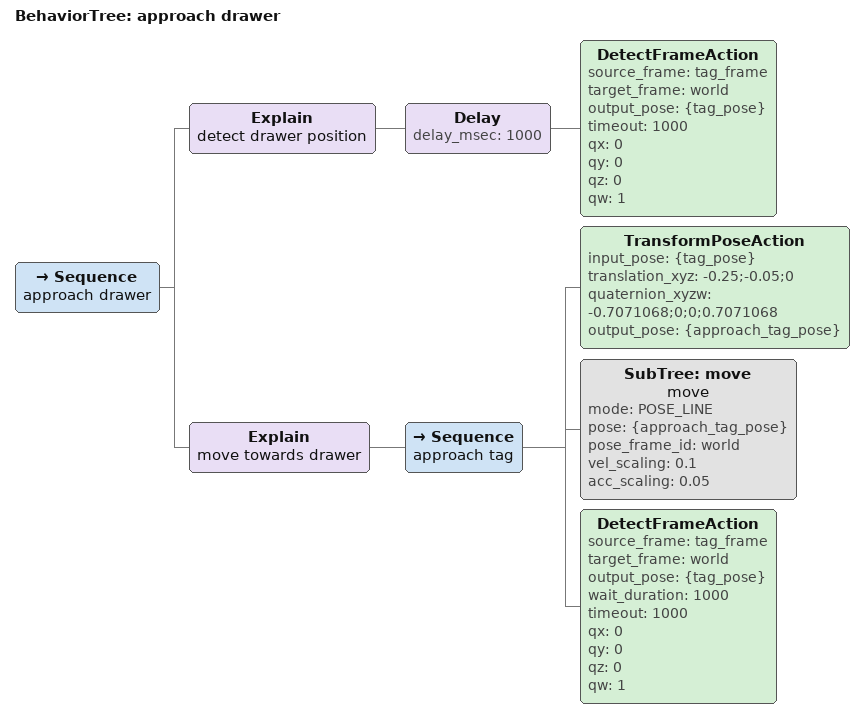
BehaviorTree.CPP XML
<root>
<!--
    outputs:
      - tag_pose
  -->
    <BehaviorTree ID="approach drawer">
        <Sequence name="approach drawer">

            <!-- detect tag pose -->
            <Explain name="detect drawer position">
                <Delay delay_msec="1000">
                    <DetectFrameAction
                        source_frame="tag_frame"
                        target_frame="world"
                        output_pose="{tag_pose}"
                        timeout="1000"
                        qx="0"
                        qy="0"
                        qz="0"
                        qw="1"
                    />
                </Delay>
            </Explain>

            <Explain name="move towards drawer">
                <Sequence name="approach tag">

                    <TransformPoseAction
                        input_pose="{tag_pose}"
                        translation_xyz="-0.25;-0.05;0"
                        quaternion_xyzw="-0.7071068;0;0;0.7071068"
                        output_pose="{approach_tag_pose}"
                    />

                    <SubTree
                        ID="move"
                        name="move"
                        mode="POSE_LINE"
                        pose="{approach_tag_pose}"
                        pose_frame_id="world"
                        vel_scaling="0.1"
                        acc_scaling="0.05"
                    />

                    <DetectFrameAction
                        source_frame="tag_frame"
                        target_frame="world"
                        output_pose="{tag_pose}"
                        wait_duration="1000"
                        timeout="1000"
                        qx="0"
                        qy="0"
                        qz="0"
                        qw="1"
                    />
                </Sequence>
            </Explain>

        </Sequence>
    </BehaviorTree>
</root>
